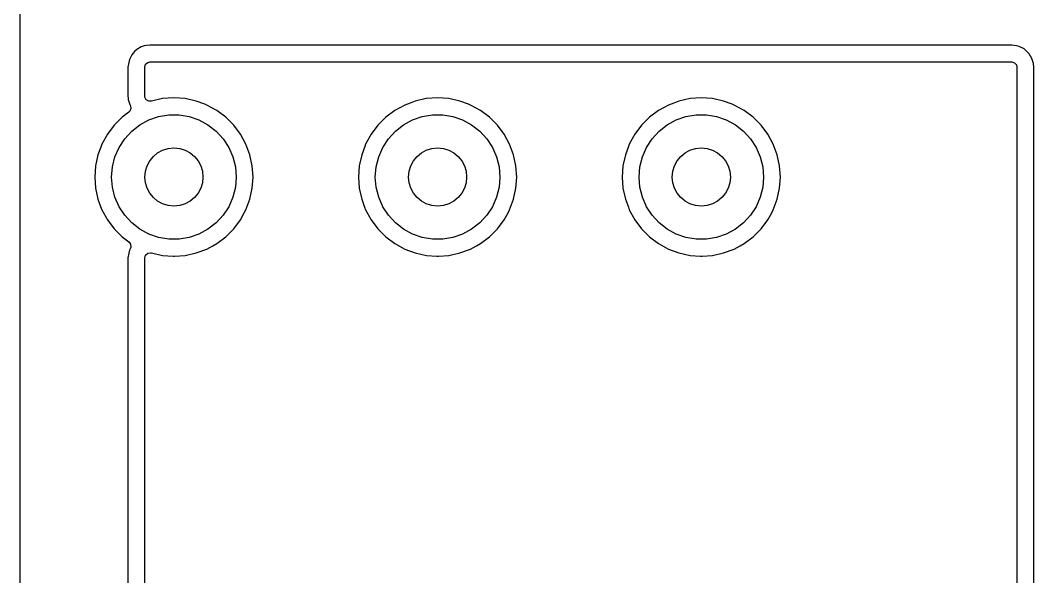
# Model space of a CAD drawing. Extents: x 0.71 to 7.56, y -5.16 to -0.79.
# Drawn here: x 0.709 to 1.67, y -3.322 to -2.795 of the extents above; entities that cross this region are included whole.
import ezdxf

# ---------------------------------------------------------------- set-up
doc = ezdxf.new("R2010")
doc.units = 0
doc.header["$MEASUREMENT"] = 0
doc.layers.add('BLACK', color=7, linetype='CONTINUOUS')

msp = doc.modelspace()

# ---------------------------------------------------------------- linework, layer by layer
at = {"layer": 'BLACK', "linetype": 'CONTINUOUS'}
for p, q in [((0.708681, -4.88178), (0.708681, -2.6378)), ((0.817092, -2.82482), (0.814368, -2.82788)), ((0.819171, -2.82302), (0.817092, -2.82482)), ((0.823411, -2.82038), (0.819171, -2.82302)), ((0.819171, -2.82302), (0.819171, -2.82302)), ((0.826232, -2.81949), (0.823411, -2.82038)), ((0.823411, -2.82038), (0.823411, -2.82038)), ((0.823411, -2.82038), (0.823411, -2.82038)), ((0.82826, -2.81905), (0.826232, -2.81949)), ((0.826232, -2.81949), (0.826232, -2.81949)), ((0.831653, -2.81868), (0.82826, -2.81905)), ((0.831654, -2.81868), (0.831653, -2.81868)), ((1.64866, -2.81868), (0.831654, -2.81868)), ((1.65316, -2.81933), (1.64866, -2.81868)), ((1.6558, -2.8201), (1.65316, -2.81933)), ((1.65316, -2.81933), (1.65316, -2.81933)), ((1.66031, -2.82224), (1.6558, -2.8201)), ((1.66337, -2.82497), (1.66031, -2.82224)), ((1.66031, -2.82224), (1.66031, -2.82224)), ((1.66031, -2.82224), (1.66031, -2.82224)), ((0.812229, -2.83239), (0.811454, -2.83503)), ((0.814368, -2.82788), (0.812229, -2.83239)), ((1.66517, -2.82704), (1.66337, -2.82497)), ((1.66337, -2.82497), (1.66337, -2.82497)), ((1.66337, -2.82497), (1.66337, -2.82497)), ((1.66517, -2.82705), (1.66517, -2.82704)), ((1.66517, -2.82704), (1.66517, -2.82704)), ((1.66781, -2.83129), (1.66517, -2.82705)), ((1.6687, -2.83411), (1.66781, -2.83129)), ((1.66914, -2.83613), (1.6687, -2.83411)), ((0.811454, -2.83503), (0.810807, -2.83953)), ((0.810807, -2.83953), (0.810807, -2.86745)), ((0.811454, -2.83503), (0.811454, -2.83503)), ((0.826772, -2.83953), (0.827547, -2.83689)), ((0.826772, -2.86709), (0.826772, -2.83953)), ((0.827547, -2.83689), (0.829626, -2.83509)), ((0.829626, -2.83509), (0.831654, -2.83465)), ((0.831654, -2.83465), (1.64866, -2.83465)), ((1.64866, -2.83465), (1.6513, -2.83542)), ((1.6513, -2.83542), (1.6531, -2.8375)), ((1.6531, -2.8375), (1.65354, -2.83953)), ((1.65354, -2.83953), (1.65354, -4.09449)), ((1.66951, -2.83953), (1.66914, -2.83613)), ((1.66951, -3.70079), (1.66951, -2.83953)), ((1.66951, -2.83953), (1.66951, -2.83953)), ((0.810807, -2.86745), (0.810839, -2.86816)), ((0.810839, -2.86816), (0.810949, -2.86939)), ((0.810949, -2.86939), (0.811065, -2.87035)), ((0.811065, -2.87035), (0.811065, -2.87035)), ((0.811065, -2.87035), (0.812577, -2.87511)), ((0.82685, -2.86796), (0.826772, -2.86709)), ((0.828082, -2.87042), (0.82685, -2.86796)), ((0.830448, -2.87182), (0.828082, -2.87042)), ((0.833019, -2.87173), (0.830448, -2.87182)), ((0.833026, -2.87176), (0.833019, -2.87173)), ((0.833169, -2.87173), (0.833026, -2.87176)), ((0.833197, -2.87173), (0.833114, -2.87175)), ((0.833114, -2.87175), (0.833169, -2.87173)), ((0.843655, -2.86945), (0.833197, -2.87173)), ((0.854331, -2.86869), (0.843655, -2.86945)), ((0.843655, -2.86945), (0.843655, -2.86945)), ((0.865006, -2.86945), (0.854331, -2.86869)), ((0.854331, -2.86869), (0.854331, -2.86869)), ((0.865007, -2.86945), (0.865006, -2.86945)), ((0.875464, -2.87173), (0.865007, -2.86945)), ((0.875465, -2.87173), (0.875464, -2.87173)), ((0.875464, -2.87173), (0.875464, -2.87173)), ((0.88354, -2.87474), (0.875465, -2.87173)), ((1.0832, -2.87173), (1.07818, -2.8736)), ((1.09365, -2.86945), (1.0832, -2.87173)), ((1.0832, -2.87173), (1.0832, -2.87173)), ((1.0832, -2.87173), (1.0832, -2.87173)), ((1.09366, -2.86945), (1.09365, -2.86945)), ((1.10433, -2.86869), (1.09366, -2.86945)), ((1.11501, -2.86945), (1.10433, -2.86869)), ((1.10433, -2.86869), (1.10433, -2.86869)), ((1.12546, -2.87173), (1.11501, -2.86945)), ((1.11501, -2.86945), (1.11501, -2.86945)), ((1.13354, -2.87474), (1.12546, -2.87173)), ((1.12546, -2.87173), (1.12546, -2.87173)), ((1.12546, -2.87173), (1.12546, -2.87173)), ((1.3332, -2.87173), (1.32818, -2.8736)), ((1.34365, -2.86945), (1.3332, -2.87173)), ((1.3332, -2.87173), (1.3332, -2.87173)), ((1.3332, -2.87173), (1.3332, -2.87173)), ((1.34366, -2.86945), (1.34365, -2.86945)), ((1.35433, -2.86869), (1.34366, -2.86945)), ((1.36501, -2.86945), (1.35433, -2.86869)), ((1.35433, -2.86869), (1.35433, -2.86869)), ((1.37546, -2.87173), (1.36501, -2.86945)), ((1.36501, -2.86945), (1.36501, -2.86945)), ((1.38354, -2.87474), (1.37546, -2.87173)), ((1.37546, -2.87173), (1.37546, -2.87173)), ((1.37546, -2.87173), (1.37546, -2.87173)), ((0.811634, -2.8822), (0.805207, -2.88701)), ((0.812511, -2.88135), (0.811634, -2.8822)), ((0.813563, -2.87881), (0.812511, -2.88135)), ((0.812577, -2.87511), (0.813073, -2.8761)), ((0.813073, -2.8761), (0.813563, -2.87881)), ((0.885493, -2.87547), (0.88354, -2.87474)), ((0.894886, -2.88059), (0.885493, -2.87547)), ((0.885493, -2.87547), (0.885493, -2.87547)), ((0.894886, -2.8806), (0.894886, -2.88059)), ((0.894886, -2.88059), (0.894886, -2.88059)), ((0.903454, -2.88701), (0.894886, -2.8806)), ((1.06378, -2.88059), (1.05521, -2.88701)), ((1.07317, -2.87547), (1.06378, -2.88059)), ((1.06378, -2.88059), (1.06378, -2.88059)), ((1.07818, -2.8736), (1.07317, -2.87547)), ((1.13549, -2.87547), (1.13354, -2.87474)), ((1.14489, -2.88059), (1.13549, -2.87547)), ((1.13549, -2.87547), (1.13549, -2.87547)), ((1.14489, -2.8806), (1.14489, -2.88059)), ((1.14489, -2.88059), (1.14489, -2.88059)), ((1.15345, -2.88701), (1.14489, -2.8806)), ((1.31378, -2.88059), (1.30521, -2.88701)), ((1.32317, -2.87547), (1.31378, -2.88059)), ((1.31378, -2.88059), (1.31378, -2.88059)), ((1.32818, -2.8736), (1.32317, -2.87547)), ((1.38549, -2.87547), (1.38354, -2.87474)), ((1.39489, -2.88059), (1.38549, -2.87547)), ((1.38549, -2.87547), (1.38549, -2.87547)), ((1.39489, -2.8806), (1.39489, -2.88059)), ((1.39489, -2.88059), (1.39489, -2.88059)), ((1.40345, -2.88701), (1.39489, -2.8806)), ((0.805207, -2.88701), (0.797639, -2.89458)), ((0.805207, -2.88701), (0.805207, -2.88701)), ((0.822031, -2.89426), (0.830609, -2.88962)), ((0.830609, -2.88962), (0.839834, -2.88645)), ((0.839834, -2.88645), (0.849454, -2.88485)), ((0.849454, -2.88485), (0.859207, -2.88485)), ((0.859207, -2.88485), (0.868828, -2.88645)), ((0.868828, -2.88645), (0.878053, -2.88962)), ((0.878053, -2.88962), (0.886631, -2.89426)), ((0.903455, -2.88701), (0.903454, -2.88701)), ((0.911022, -2.89458), (0.903455, -2.88701)), ((0.903455, -2.88701), (0.903455, -2.88701)), ((1.05521, -2.88701), (1.04764, -2.89458)), ((1.05521, -2.88701), (1.05521, -2.88701)), ((1.07203, -2.89426), (1.08061, -2.88962)), ((1.08061, -2.88962), (1.08983, -2.88645)), ((1.08983, -2.88645), (1.09945, -2.88485)), ((1.09945, -2.88485), (1.10921, -2.88485)), ((1.10921, -2.88485), (1.11883, -2.88645)), ((1.11883, -2.88645), (1.12805, -2.88962)), ((1.12805, -2.88962), (1.13663, -2.89426)), ((1.16102, -2.89458), (1.15345, -2.88701)), ((1.15345, -2.88701), (1.15345, -2.88701)), ((1.15345, -2.88701), (1.15345, -2.88701)), ((1.30521, -2.88701), (1.29764, -2.89458)), ((1.30521, -2.88701), (1.30521, -2.88701)), ((1.32203, -2.89426), (1.33061, -2.88962)), ((1.33061, -2.88962), (1.33983, -2.88645)), ((1.33983, -2.88645), (1.34945, -2.88485)), ((1.34945, -2.88485), (1.35921, -2.88485)), ((1.35921, -2.88485), (1.36883, -2.88645)), ((1.36883, -2.88645), (1.37805, -2.88962)), ((1.37805, -2.88962), (1.38663, -2.89426)), ((1.41102, -2.89458), (1.40345, -2.88701)), ((1.40345, -2.88701), (1.40345, -2.88701)), ((1.40345, -2.88701), (1.40345, -2.88701)), ((0.797639, -2.89458), (0.791225, -2.90315)), ((0.797639, -2.89458), (0.797639, -2.89458)), ((0.807728, -2.90743), (0.814334, -2.90025)), ((0.814334, -2.90025), (0.822031, -2.89426)), ((0.886631, -2.89426), (0.894328, -2.90025)), ((0.894328, -2.90025), (0.900934, -2.90743)), ((0.917436, -2.90315), (0.911022, -2.89458)), ((0.911022, -2.89458), (0.911022, -2.89458)), ((0.911022, -2.89458), (0.911022, -2.89458)), ((1.04764, -2.89458), (1.04122, -2.90315)), ((1.04764, -2.89458), (1.04764, -2.89458)), ((1.05773, -2.90743), (1.06433, -2.90025)), ((1.06433, -2.90025), (1.07203, -2.89426)), ((1.13663, -2.89426), (1.14433, -2.90025)), ((1.14433, -2.90025), (1.15093, -2.90743)), ((1.16744, -2.90315), (1.16102, -2.89458)), ((1.16102, -2.89458), (1.16102, -2.89458)), ((1.16102, -2.89458), (1.16102, -2.89458)), ((1.29764, -2.89458), (1.29122, -2.90315)), ((1.29764, -2.89458), (1.29764, -2.89458)), ((1.30773, -2.90743), (1.31433, -2.90025)), ((1.31433, -2.90025), (1.32203, -2.89426)), ((1.38663, -2.89426), (1.39433, -2.90025)), ((1.39433, -2.90025), (1.40093, -2.90743)), ((1.41744, -2.90315), (1.41102, -2.89458)), ((1.41102, -2.89458), (1.41102, -2.89458)), ((1.41102, -2.89458), (1.41102, -2.89458)), ((0.791225, -2.90315), (0.786096, -2.91254)), ((0.791225, -2.90315), (0.791225, -2.90315)), ((0.802393, -2.91559), (0.807728, -2.90743)), ((0.900934, -2.90743), (0.906268, -2.91559)), ((0.917437, -2.90315), (0.917436, -2.90315)), ((0.922566, -2.91254), (0.917437, -2.90315)), ((0.917437, -2.90315), (0.917437, -2.90315)), ((1.04122, -2.90315), (1.0361, -2.91254)), ((1.04122, -2.90315), (1.04122, -2.90315)), ((1.05239, -2.91559), (1.05773, -2.90743)), ((1.15093, -2.90743), (1.15627, -2.91559)), ((1.17257, -2.91254), (1.16744, -2.90315)), ((1.16744, -2.90315), (1.16744, -2.90315)), ((1.16744, -2.90315), (1.16744, -2.90315)), ((1.29122, -2.90315), (1.2861, -2.91254)), ((1.29122, -2.90315), (1.29122, -2.90315)), ((1.30239, -2.91559), (1.30773, -2.90743)), ((1.40093, -2.90743), (1.40627, -2.91559)), ((1.42257, -2.91254), (1.41744, -2.90315)), ((1.41744, -2.90315), (1.41744, -2.90315)), ((1.41744, -2.90315), (1.41744, -2.90315)), ((0.785049, -2.91534), (0.782355, -2.92257)), ((0.786096, -2.91254), (0.785049, -2.91534)), ((0.798475, -2.92453), (0.802393, -2.91559)), ((0.906268, -2.91559), (0.910186, -2.92453)), ((0.926306, -2.92257), (0.922566, -2.91254)), ((0.922566, -2.91254), (0.922566, -2.91254)), ((0.922566, -2.91254), (0.922566, -2.91254)), ((1.03521, -2.91491), (1.03236, -2.92257)), ((1.0361, -2.91254), (1.03521, -2.91491)), ((1.04848, -2.92453), (1.05239, -2.91559)), ((1.15627, -2.91559), (1.16019, -2.92453)), ((1.17631, -2.92257), (1.17257, -2.91254)), ((1.17257, -2.91254), (1.17257, -2.91254)), ((1.17257, -2.91254), (1.17257, -2.91254)), ((1.28521, -2.91491), (1.28236, -2.92257)), ((1.2861, -2.91254), (1.28521, -2.91491)), ((1.29848, -2.92453), (1.30239, -2.91559)), ((1.40627, -2.91559), (1.41019, -2.92453)), ((1.42631, -2.92257), (1.42257, -2.91254)), ((1.42257, -2.91254), (1.42257, -2.91254)), ((1.42257, -2.91254), (1.42257, -2.91254)), ((0.782355, -2.92257), (0.78008, -2.93302)), ((0.782355, -2.92257), (0.782355, -2.92257)), ((0.782355, -2.92257), (0.782355, -2.92257)), ((0.796081, -2.93398), (0.798475, -2.92453)), ((0.910186, -2.92453), (0.91258, -2.93398)), ((0.928581, -2.93303), (0.926306, -2.92257)), ((1.03236, -2.92257), (1.03008, -2.93302)), ((1.03236, -2.92257), (1.03236, -2.92257)), ((1.03236, -2.92257), (1.03236, -2.92257)), ((1.04608, -2.93398), (1.04848, -2.92453)), ((1.16019, -2.92453), (1.16258, -2.93398)), ((1.17858, -2.93303), (1.17631, -2.92257)), ((1.28236, -2.92257), (1.28008, -2.93302)), ((1.28236, -2.92257), (1.28236, -2.92257)), ((1.28236, -2.92257), (1.28236, -2.92257)), ((1.29608, -2.93398), (1.29848, -2.92453)), ((1.41019, -2.92453), (1.41258, -2.93398)), ((1.42858, -2.93303), (1.42631, -2.92257)), ((0.78008, -2.93303), (0.779317, -2.9437)), ((0.78008, -2.93302), (0.78008, -2.93303)), ((0.795276, -2.9437), (0.796081, -2.93398)), ((0.91258, -2.93398), (0.913386, -2.9437)), ((0.929345, -2.9437), (0.928581, -2.93303)), ((1.03008, -2.93303), (1.02932, -2.9437)), ((1.03008, -2.93302), (1.03008, -2.93303)), ((1.04528, -2.9437), (1.04608, -2.93398)), ((1.16258, -2.93398), (1.16339, -2.9437)), ((1.17934, -2.9437), (1.17858, -2.93303)), ((1.28008, -2.93303), (1.27932, -2.9437)), ((1.28008, -2.93302), (1.28008, -2.93303)), ((1.29528, -2.9437), (1.29608, -2.93398)), ((1.41258, -2.93398), (1.41339, -2.9437)), ((1.42934, -2.9437), (1.42858, -2.93303)), ((0.779317, -2.9437), (0.779317, -2.9437)), ((0.779317, -2.9437), (0.78008, -2.95438)), ((0.796081, -2.95342), (0.795276, -2.9437)), ((0.913386, -2.9437), (0.91258, -2.95342)), ((0.928581, -2.95438), (0.929345, -2.9437)), ((0.929345, -2.9437), (0.929345, -2.9437)), ((1.02932, -2.9437), (1.02932, -2.9437)), ((1.02932, -2.9437), (1.03008, -2.95438)), ((1.04608, -2.95342), (1.04528, -2.9437)), ((1.16339, -2.9437), (1.16258, -2.95342)), ((1.17858, -2.95438), (1.17934, -2.9437)), ((1.17934, -2.9437), (1.17934, -2.9437)), ((1.27932, -2.9437), (1.27932, -2.9437)), ((1.27932, -2.9437), (1.28008, -2.95438)), ((1.29608, -2.95342), (1.29528, -2.9437)), ((1.41339, -2.9437), (1.41258, -2.95342)), ((1.42858, -2.95438), (1.42934, -2.9437)), ((0.78008, -2.95438), (0.78008, -2.95438)), ((0.78008, -2.95438), (0.782355, -2.96483)), ((0.798475, -2.96288), (0.796081, -2.95342)), ((0.91258, -2.95342), (0.910186, -2.96288)), ((0.926306, -2.96483), (0.928581, -2.95438)), ((1.03008, -2.95438), (1.03008, -2.95438)), ((1.03008, -2.95438), (1.03208, -2.96358)), ((1.04848, -2.96288), (1.04608, -2.95342)), ((1.16258, -2.95342), (1.16019, -2.96288)), ((1.17631, -2.96483), (1.17858, -2.95438)), ((1.28008, -2.95438), (1.28008, -2.95438)), ((1.28008, -2.95438), (1.28208, -2.96358)), ((1.29848, -2.96288), (1.29608, -2.95342)), ((1.41258, -2.95342), (1.41019, -2.96288)), ((1.42631, -2.96483), (1.42858, -2.95438)), ((0.782355, -2.96483), (0.782355, -2.96483)), ((0.782355, -2.96483), (0.784896, -2.97165)), ((0.802393, -2.97181), (0.798475, -2.96288)), ((0.910186, -2.96288), (0.906268, -2.97181)), ((0.922566, -2.97486), (0.926306, -2.96483)), ((1.03208, -2.96358), (1.03236, -2.96483)), ((1.03236, -2.96483), (1.03518, -2.97242)), ((1.05239, -2.97181), (1.04848, -2.96288)), ((1.16019, -2.96288), (1.15627, -2.97181)), ((1.17257, -2.97486), (1.17631, -2.96483)), ((1.28208, -2.96358), (1.28236, -2.96483)), ((1.28236, -2.96483), (1.28518, -2.97242)), ((1.30239, -2.97181), (1.29848, -2.96288)), ((1.41019, -2.96288), (1.40627, -2.97181)), ((1.42257, -2.97486), (1.42631, -2.96483)), ((0.784896, -2.97165), (0.786096, -2.97486)), ((0.786096, -2.97486), (0.791225, -2.98426)), ((0.807728, -2.97997), (0.802393, -2.97181)), ((0.906268, -2.97181), (0.900934, -2.97997)), ((0.917436, -2.98426), (0.921097, -2.97755)), ((0.921097, -2.97755), (0.922566, -2.97486)), ((0.922566, -2.97486), (0.922566, -2.97486)), ((0.922566, -2.97486), (0.922566, -2.97486)), ((1.03518, -2.97242), (1.0361, -2.97486)), ((1.0361, -2.97486), (1.04122, -2.98426)), ((1.05773, -2.97997), (1.05239, -2.97181)), ((1.15627, -2.97181), (1.15093, -2.97997)), ((1.16744, -2.98426), (1.1711, -2.97755)), ((1.1711, -2.97755), (1.17257, -2.97486)), ((1.17257, -2.97486), (1.17257, -2.97486)), ((1.17257, -2.97486), (1.17257, -2.97486)), ((1.28518, -2.97242), (1.2861, -2.97486)), ((1.2861, -2.97486), (1.29122, -2.98426)), ((1.30773, -2.97997), (1.30239, -2.97181)), ((1.40627, -2.97181), (1.40093, -2.97997)), ((1.41744, -2.98426), (1.4211, -2.97755)), ((1.4211, -2.97755), (1.42257, -2.97486)), ((1.42257, -2.97486), (1.42257, -2.97486)), ((1.42257, -2.97486), (1.42257, -2.97486)), ((0.791225, -2.98426), (0.791225, -2.98426)), ((0.791225, -2.98426), (0.791225, -2.98426)), ((0.791225, -2.98426), (0.797639, -2.99282)), ((0.814334, -2.98715), (0.807728, -2.97997)), ((0.822031, -2.99314), (0.814334, -2.98715)), ((0.894328, -2.98715), (0.886631, -2.99314)), ((0.900934, -2.97997), (0.894328, -2.98715)), ((0.911022, -2.99282), (0.917436, -2.98426)), ((1.04122, -2.98426), (1.04122, -2.98426)), ((1.04122, -2.98426), (1.04122, -2.98426)), ((1.04122, -2.98426), (1.04764, -2.99282)), ((1.06433, -2.98715), (1.05773, -2.97997)), ((1.07203, -2.99314), (1.06433, -2.98715)), ((1.14433, -2.98715), (1.13663, -2.99314)), ((1.15093, -2.97997), (1.14433, -2.98715)), ((1.16102, -2.99282), (1.16744, -2.98426)), ((1.29122, -2.98426), (1.29122, -2.98426)), ((1.29122, -2.98426), (1.29122, -2.98426)), ((1.29122, -2.98426), (1.29764, -2.99282)), ((1.31433, -2.98715), (1.30773, -2.97997)), ((1.32203, -2.99314), (1.31433, -2.98715)), ((1.39433, -2.98715), (1.38663, -2.99314)), ((1.40093, -2.97997), (1.39433, -2.98715)), ((1.41102, -2.99282), (1.41744, -2.98426)), ((0.797639, -2.99282), (0.797639, -2.99282)), ((0.797639, -2.99282), (0.797639, -2.99282)), ((0.797639, -2.99282), (0.805207, -3.00039)), ((0.830609, -2.99778), (0.822031, -2.99314)), ((0.839834, -3.00095), (0.830609, -2.99778)), ((0.878053, -2.99778), (0.868828, -3.00095)), ((0.886631, -2.99314), (0.878053, -2.99778)), ((0.903454, -3.00039), (0.911022, -2.99282)), ((1.04764, -2.99282), (1.04764, -2.99282)), ((1.04764, -2.99282), (1.04764, -2.99282)), ((1.04764, -2.99282), (1.05521, -3.00039)), ((1.08061, -2.99778), (1.07203, -2.99314)), ((1.08983, -3.00095), (1.08061, -2.99778)), ((1.12805, -2.99778), (1.11883, -3.00095)), ((1.13663, -2.99314), (1.12805, -2.99778)), ((1.15345, -3.00039), (1.16102, -2.99282)), ((1.29764, -2.99282), (1.29764, -2.99282)), ((1.29764, -2.99282), (1.29764, -2.99282)), ((1.29764, -2.99282), (1.30521, -3.00039)), ((1.33061, -2.99778), (1.32203, -2.99314)), ((1.33983, -3.00095), (1.33061, -2.99778)), ((1.37805, -2.99778), (1.36883, -3.00095)), ((1.38663, -2.99314), (1.37805, -2.99778)), ((1.40345, -3.00039), (1.41102, -2.99282)), ((0.805207, -3.00039), (0.805207, -3.00039)), ((0.805207, -3.00039), (0.805207, -3.00039)), ((0.805207, -3.00039), (0.811666, -3.00523)), ((0.811666, -3.00523), (0.813314, -3.00743)), ((0.849454, -3.00255), (0.839834, -3.00095)), ((0.859207, -3.00255), (0.849454, -3.00255)), ((0.868828, -3.00095), (0.859207, -3.00255)), ((0.891134, -3.00886), (0.894886, -3.00681)), ((0.894886, -3.00681), (0.903454, -3.00039)), ((1.05521, -3.00039), (1.05521, -3.00039)), ((1.05521, -3.00039), (1.05521, -3.00039)), ((1.05521, -3.00039), (1.06378, -3.00681)), ((1.06378, -3.00681), (1.06378, -3.00681)), ((1.06378, -3.00681), (1.06378, -3.00681)), ((1.06378, -3.00681), (1.07317, -3.01194)), ((1.09945, -3.00255), (1.08983, -3.00095)), ((1.10921, -3.00255), (1.09945, -3.00255)), ((1.11883, -3.00095), (1.10921, -3.00255)), ((1.14113, -3.00886), (1.14489, -3.00681)), ((1.14489, -3.00681), (1.15345, -3.00039)), ((1.30521, -3.00039), (1.30521, -3.00039)), ((1.30521, -3.00039), (1.30521, -3.00039)), ((1.30521, -3.00039), (1.31378, -3.00681)), ((1.31378, -3.00681), (1.31378, -3.00681)), ((1.31378, -3.00681), (1.31378, -3.00681)), ((1.31378, -3.00681), (1.32317, -3.01194)), ((1.34945, -3.00255), (1.33983, -3.00095)), ((1.35921, -3.00255), (1.34945, -3.00255)), ((1.36883, -3.00095), (1.35921, -3.00255)), ((1.39113, -3.00886), (1.39489, -3.00681)), ((1.39489, -3.00681), (1.40345, -3.00039)), ((0.811454, -3.01581), (0.810807, -3.02031)), ((0.812229, -3.01317), (0.811454, -3.01581)), ((0.811454, -3.01581), (0.811454, -3.01581)), ((0.813152, -3.01123), (0.812229, -3.01317)), ((0.813511, -3.01017), (0.813152, -3.01123)), ((0.813314, -3.00743), (0.813511, -3.01017)), ((0.827547, -3.01767), (0.829626, -3.01587)), ((0.829626, -3.01587), (0.832348, -3.01548)), ((0.832348, -3.01548), (0.83302, -3.01566)), ((0.83302, -3.01566), (0.83303, -3.01563)), ((0.83303, -3.01563), (0.833196, -3.01568)), ((0.833196, -3.01568), (0.833197, -3.01568)), ((0.833197, -3.01568), (0.843655, -3.01795)), ((0.865006, -3.01795), (0.875465, -3.01568)), ((0.875465, -3.01568), (0.885493, -3.01194)), ((0.885493, -3.01194), (0.891134, -3.00886)), ((0.885493, -3.01194), (0.885493, -3.01194)), ((0.885493, -3.01194), (0.885493, -3.01194)), ((1.07317, -3.01194), (1.07317, -3.01194)), ((1.07317, -3.01194), (1.07317, -3.01194)), ((1.07317, -3.01194), (1.07317, -3.01194)), ((1.07317, -3.01194), (1.0832, -3.01568)), ((1.0832, -3.01568), (1.09366, -3.01795)), ((1.11501, -3.01795), (1.12546, -3.01568)), ((1.12546, -3.01568), (1.13549, -3.01194)), ((1.13549, -3.01194), (1.14113, -3.00886)), ((1.13549, -3.01194), (1.13549, -3.01194)), ((1.13549, -3.01194), (1.13549, -3.01194)), ((1.32317, -3.01194), (1.32317, -3.01194)), ((1.32317, -3.01194), (1.32317, -3.01194)), ((1.32317, -3.01194), (1.32317, -3.01194)), ((1.32317, -3.01194), (1.3332, -3.01568)), ((1.3332, -3.01568), (1.34366, -3.01795)), ((1.36501, -3.01795), (1.37546, -3.01568)), ((1.37546, -3.01568), (1.38549, -3.01194)), ((1.38549, -3.01194), (1.39113, -3.00886)), ((1.38549, -3.01194), (1.38549, -3.01194)), ((1.38549, -3.01194), (1.38549, -3.01194)), ((0.810807, -3.02031), (0.810807, -3.50232)), ((0.826772, -3.02031), (0.827547, -3.01767)), ((0.826772, -3.50203), (0.826772, -3.02031)), ((0.843655, -3.01795), (0.853567, -3.01866)), ((0.853567, -3.01866), (0.854331, -3.01871)), ((0.854331, -3.01871), (0.855043, -3.01866)), ((0.854331, -3.01871), (0.854331, -3.01871)), ((0.854331, -3.01871), (0.854331, -3.01871)), ((0.855043, -3.01866), (0.865006, -3.01795)), ((1.09366, -3.01795), (1.10357, -3.01866)), ((1.10357, -3.01866), (1.10433, -3.01871)), ((1.10433, -3.01871), (1.10504, -3.01866)), ((1.10433, -3.01871), (1.10433, -3.01871)), ((1.10433, -3.01871), (1.10433, -3.01871)), ((1.10504, -3.01866), (1.11501, -3.01795)), ((1.34366, -3.01795), (1.35357, -3.01866)), ((1.35357, -3.01866), (1.35433, -3.01871)), ((1.35433, -3.01871), (1.35504, -3.01866)), ((1.35433, -3.01871), (1.35433, -3.01871)), ((1.35433, -3.01871), (1.35433, -3.01871)), ((1.35504, -3.01866), (1.36501, -3.01795))]:
    msp.add_line(p, q, dxfattribs=at)
at = {"layer": 'BLACK'}
for centre in [(0.854331, -2.9437), (1.10433, -2.9437), (1.35433, -2.9437)]:
    msp.add_circle(centre, 0.027559, dxfattribs=at)

doc.saveas('drawing.dxf')
